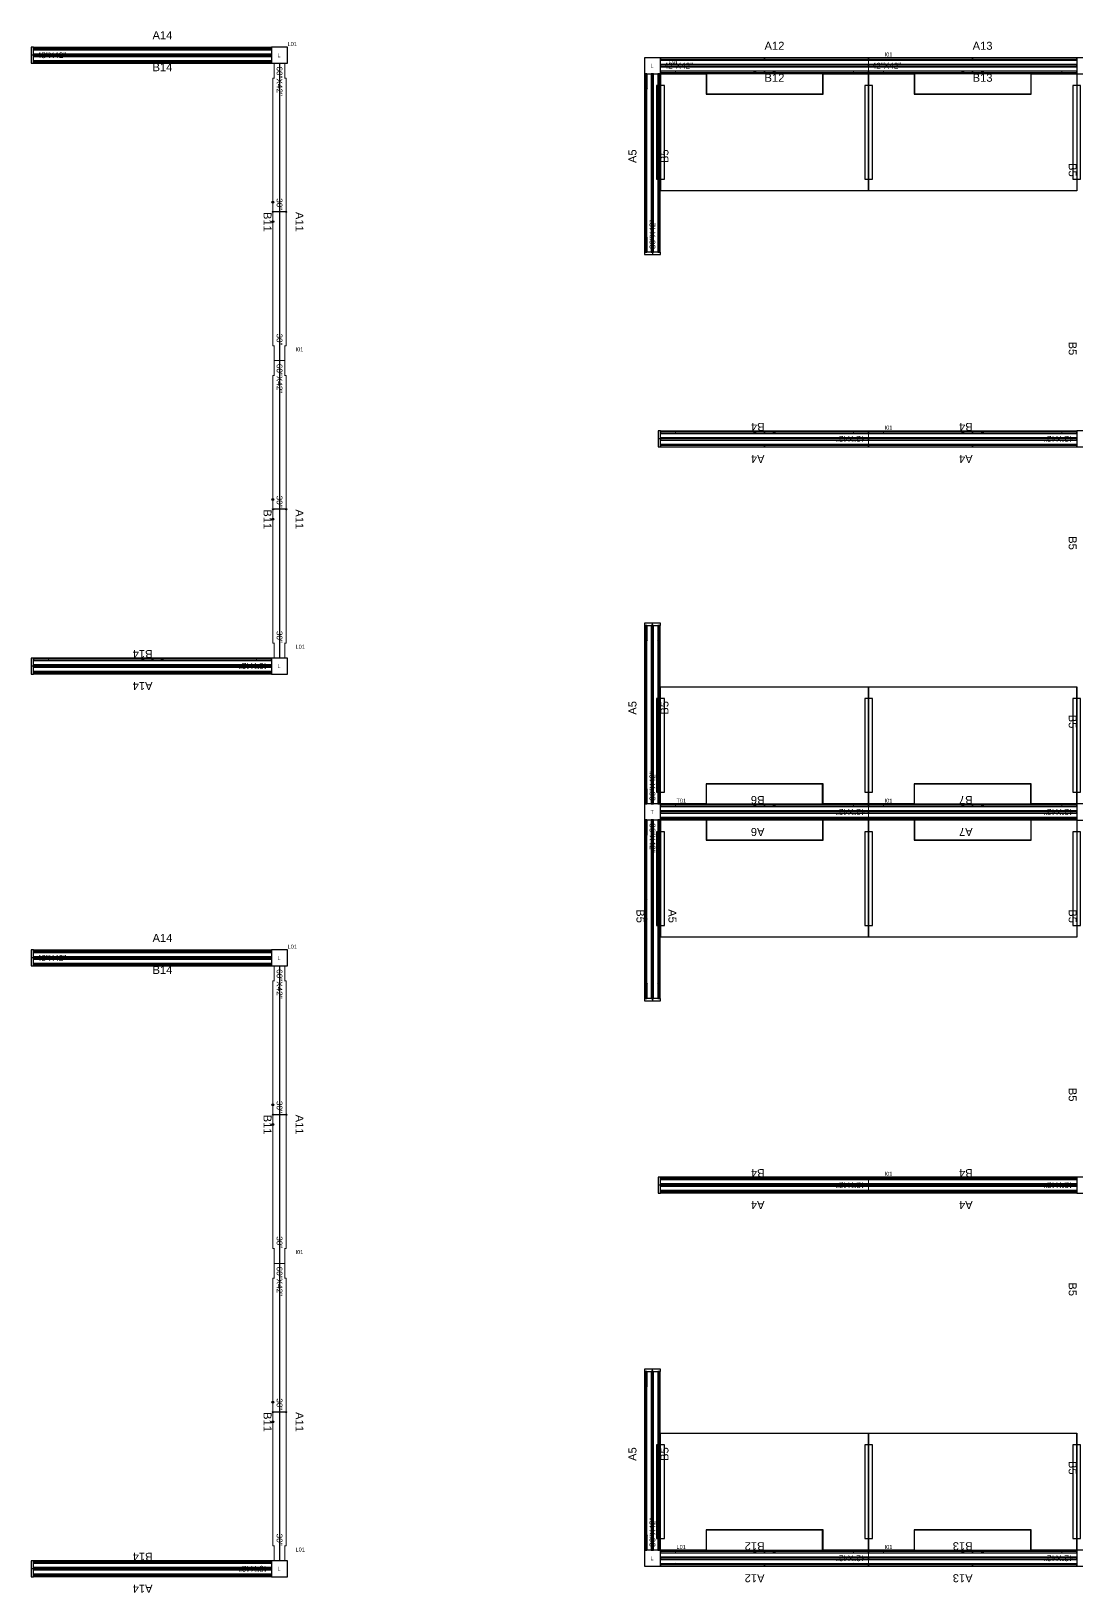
# Model space of a CAD drawing. Header units: millimetres. Extents: x 1390 to 1467.6, y 1790 to 1851.2.
# Drawn here: x 1399.89 to 1405.25, y 1790.05 to 1798.05 of the extents above; entities that cross this region are included whole.
import ezdxf

# ---------------------------------------------------------------- set-up
doc = ezdxf.new("R2010")
doc.units = ezdxf.units.MM
for name, color, linetype in [('DD2D', 7, 'Continuous'), ('DD2D_Geometry', 7, 'Continuous'), ('DDReportes', 7, 'Continuous'), ('ENFASIS NEW', 7, 'Continuous'), ('FLEXIFRONTERAS', 7, 'Continuous'), ('Id Unión', 7, 'Continuous')]:
    doc.layers.add(name, color=color, linetype=linetype)
doc.styles.get("Standard").update_dxf_attribs({"font": 'arial.ttf'})

# ---------------------------------------------------------------- blocks, each defined once
blk = doc.blocks.new('DD40112442AB')
at = {"color": 3}
for p, q in [((0.298, -0.0042), (-0.298, -0.0042)), ((0.298, -0.1107), (-0.298, -0.1107))]:
    blk.add_line(p, q, dxfattribs=at)
blk.add_lwpolyline([(0.3, -0.0067), (0.5335, -0.0067), (0.5335, -0.6067), (-0.5335, -0.6067), (-0.5335, -0.0067), (-0.3, -0.0067), (-0.3, -0.1107), (0.3, -0.1107), (0.3, -0.0067)])
for points in [[(-0.298, -0.0042), (-0.298, -0.1107)], [(0.298, -0.0042), (0.298, -0.1107)]]:
    blk.add_lwpolyline(points, dxfattribs=at)
blk = doc.blocks.new('DD101036422D')
at = {"color": 1, "linetype": 'Continuous', "lineweight": 0}
for p, q in [((0, -0.0255), (0, 0.0255)), ((0.0017, 0.0275), (0.0218, 0.0275)), ((0.002, 0.0275), (0.0215, 0.0275)), ((0.0747, 0.0275), (0.0215, 0.0275)), ((0.0747, 0.0275), (0.075, 0.0275)), ((0.0765, 0.026), (0.0765, 0.0343)), ((0.8385, 0.0343), (0.0765, 0.0343)), ((0.8385, 0.0343), (0.8385, 0.026)), ((0.8403, 0.0275), (0.84, 0.0275)), ((0.8403, 0.0275), (0.8935, 0.0275)), ((0.9133, 0.0275), (0.8932, 0.0275)), ((0.913, 0.0275), (0.8935, 0.0275)), ((0.915, -0.0255), (0.915, 0.0255)), ((0.025, -0.0275), (0.002, -0.0275)), ((0.025, -0.0275), (0.0747, -0.0275)), ((0.0747, -0.0275), (0.075, -0.0275)), ((0.0765, -0.0343), (0.0765, -0.026)), ((0.8385, -0.0343), (0.0765, -0.0343)), ((0.8385, -0.026), (0.8385, -0.0343)), ((0.8403, -0.0275), (0.84, -0.0275)), ((0.89, -0.0275), (0.8403, -0.0275)), ((0.89, -0.0275), (0.913, -0.0275))]:
    blk.add_line(p, q, dxfattribs=at)
at = {"color": 1}
for p, q in [((0.454, 0.0379), (0.461, 0.0308)), ((0.454, 0.0308), (0.461, 0.0379)), ((0.454, -0.0379), (0.461, -0.0308)), ((0.454, -0.0308), (0.461, -0.0379))]:
    blk.add_line(p, q, dxfattribs=at)
for centre in [(0.4075, -0.0343), (0.5075, -0.0343)]:
    blk.add_circle(centre, 0.005, dxfattribs=at)
at = {"color": 1, "linetype": 'Continuous', "lineweight": 0}
for centre, radius, start, end in [((0.002, 0.0255), 0.00203, 90, 180), ((0.075, 0.026), 0.00151, 10.02098, 90), ((0.075, 0.026), 0.00151, 0, 10.02098), ((0.84, 0.026), 0.00151, 90, 169.97902), ((0.84, 0.026), 0.00151, 169.97902, 180), ((0.84, 0.026), 0.00151, 169.97902, 180), ((0.913, 0.0255), 0.00203, 0, 90), ((0.002, -0.0255), 0.00203, 180, 270), ((0.075, -0.026), 0.00151, 270, 349.97902), ((0.075, -0.026), 0.00151, 349.97902, 0), ((0.84, -0.026), 0.00151, 180, 190.02098), ((0.84, -0.026), 0.00151, 180, 190.02098), ((0.84, -0.026), 0.00151, 190.02098, 270), ((0.913, -0.0255), 0.00203, 270, 0)]:
    blk.add_arc(centre, radius, start, end, dxfattribs=at)
at = {"color": 1}
for p in [(0.4575, 0.0343), (0.4575, -0.0343)]:
    blk.add_point(p, dxfattribs=at)
blk.add_text('36"X42"', height=0.03).set_placement((0.0165, -0.0149))
blk = doc.blocks.new('SPACE_DD10103642')
blk.add_blockref('DD101036422D', (0, 0))
blk = doc.blocks.new('DD101042422D')
at = {"color": 1, "linetype": 'Continuous', "lineweight": 0}
for p, q in [((0, -0.0255), (0, 0.0255)), ((0.0017, 0.0275), (0.0218, 0.0275)), ((0.002, 0.0275), (0.0215, 0.0275)), ((0.0747, 0.0275), (0.0215, 0.0275)), ((0.0747, 0.0275), (0.075, 0.0275)), ((0.0765, 0.026), (0.0765, 0.0343)), ((0.9905, 0.0343), (0.0765, 0.0343)), ((0.9905, 0.0343), (0.9905, 0.026)), ((0.9923, 0.0275), (0.992, 0.0275)), ((0.9923, 0.0275), (1.0455, 0.0275)), ((1.0653, 0.0275), (1.0452, 0.0275)), ((1.065, 0.0275), (1.0455, 0.0275)), ((1.067, -0.0255), (1.067, 0.0255)), ((0.025, -0.0275), (0.002, -0.0275)), ((0.025, -0.0275), (0.0747, -0.0275)), ((0.0747, -0.0275), (0.075, -0.0275)), ((0.0765, -0.0343), (0.0765, -0.026)), ((0.9905, -0.0343), (0.0765, -0.0343)), ((0.9905, -0.026), (0.9905, -0.0343)), ((0.9923, -0.0275), (0.992, -0.0275)), ((1.042, -0.0275), (0.9923, -0.0275)), ((1.042, -0.0275), (1.065, -0.0275))]:
    blk.add_line(p, q, dxfattribs=at)
at = {"color": 1}
for p, q in [((0.53, 0.0379), (0.537, 0.0308)), ((0.53, 0.0308), (0.537, 0.0379)), ((0.53, -0.0379), (0.537, -0.0308)), ((0.53, -0.0308), (0.537, -0.0379))]:
    blk.add_line(p, q, dxfattribs=at)
for centre in [(0.4835, -0.0343), (0.5835, -0.0343)]:
    blk.add_circle(centre, 0.005, dxfattribs=at)
at = {"color": 1, "linetype": 'Continuous', "lineweight": 0}
for centre, radius, start, end in [((0.002, 0.0255), 0.00203, 90, 180), ((0.075, 0.026), 0.00151, 10.02098, 90), ((0.075, 0.026), 0.00151, 0, 10.02098), ((0.992, 0.026), 0.00151, 90, 169.97902), ((0.992, 0.026), 0.00151, 169.97902, 180), ((0.992, 0.026), 0.00151, 169.97902, 180), ((1.065, 0.0255), 0.00203, 0, 90), ((0.002, -0.0255), 0.00203, 180, 270), ((0.075, -0.026), 0.00151, 270, 349.97902), ((0.075, -0.026), 0.00151, 349.97902, 0), ((0.992, -0.026), 0.00151, 180, 190.02098), ((0.992, -0.026), 0.00151, 180, 190.02098), ((0.992, -0.026), 0.00151, 190.02098, 270), ((1.065, -0.0255), 0.00203, 270, 0)]:
    blk.add_arc(centre, radius, start, end, dxfattribs=at)
at = {"color": 1}
for p in [(0.5335, 0.0343), (0.5335, -0.0343)]:
    blk.add_point(p, dxfattribs=at)
blk.add_text('42"X42"', height=0.03).set_placement((0.0165, -0.0149))
blk = doc.blocks.new('SPACE_DD10104242')
blk.add_blockref('DD101042422D', (0, 0))
blk = doc.blocks.new('DD101048422D')
at = {"color": 1, "linetype": 'Continuous', "lineweight": 0}
for p, q in [((0, -0.0255), (0, 0.0255)), ((0.0017, 0.0275), (0.0218, 0.0275)), ((0.002, 0.0275), (0.0215, 0.0275)), ((0.0747, 0.0275), (0.0215, 0.0275)), ((0.0747, 0.0275), (0.075, 0.0275)), ((0.0765, 0.026), (0.0765, 0.0343)), ((1.1435, 0.0343), (0.0765, 0.0343)), ((1.1435, 0.0343), (1.1435, 0.026)), ((1.1453, 0.0275), (1.145, 0.0275)), ((1.1453, 0.0275), (1.1985, 0.0275)), ((1.2183, 0.0275), (1.1982, 0.0275)), ((1.218, 0.0275), (1.1985, 0.0275)), ((1.22, -0.0255), (1.22, 0.0255)), ((0.025, -0.0275), (0.002, -0.0275)), ((0.025, -0.0275), (0.0747, -0.0275)), ((0.0747, -0.0275), (0.075, -0.0275)), ((0.0765, -0.0343), (0.0765, -0.026)), ((1.1435, -0.0343), (0.0765, -0.0343)), ((1.1435, -0.026), (1.1435, -0.0343)), ((1.1453, -0.0275), (1.145, -0.0275)), ((1.195, -0.0275), (1.1453, -0.0275)), ((1.195, -0.0275), (1.218, -0.0275))]:
    blk.add_line(p, q, dxfattribs=at)
at = {"color": 1}
for p, q in [((0.6065, 0.0379), (0.6135, 0.0308)), ((0.6065, 0.0308), (0.6135, 0.0379)), ((0.6065, -0.0379), (0.6135, -0.0308)), ((0.6065, -0.0308), (0.6135, -0.0379))]:
    blk.add_line(p, q, dxfattribs=at)
for centre in [(0.56, -0.0343), (0.66, -0.0343)]:
    blk.add_circle(centre, 0.005, dxfattribs=at)
at = {"color": 1, "linetype": 'Continuous', "lineweight": 0}
for centre, radius, start, end in [((0.002, 0.0255), 0.00203, 90, 180), ((0.075, 0.026), 0.00151, 10.02098, 90), ((0.075, 0.026), 0.00151, 0, 10.02098), ((1.145, 0.026), 0.00151, 90, 169.97902), ((1.145, 0.026), 0.00151, 169.97902, 180), ((1.145, 0.026), 0.00151, 169.97902, 180), ((1.218, 0.0255), 0.00203, 0, 90), ((0.002, -0.0255), 0.00203, 180, 270), ((0.075, -0.026), 0.00151, 270, 349.97902), ((0.075, -0.026), 0.00151, 349.97902, 0), ((1.145, -0.026), 0.00151, 180, 190.02098), ((1.145, -0.026), 0.00151, 180, 190.02098), ((1.145, -0.026), 0.00151, 190.02098, 270), ((1.218, -0.0255), 0.00203, 270, 0)]:
    blk.add_arc(centre, radius, start, end, dxfattribs=at)
at = {"color": 1}
for p in [(0.61, 0.0343), (0.61, -0.0343)]:
    blk.add_point(p, dxfattribs=at)
blk.add_text('48"X42"', height=0.03).set_placement((0.0165, -0.0149))
blk = doc.blocks.new('SPACE_DD10104842')
blk.add_blockref('DD101048422D', (0, 0))
blk = doc.blocks.new('DD101060422D')
at = {"color": 1, "linetype": 'Continuous', "lineweight": 0}
for p, q in [((0, -0.0255), (0, 0.0255)), ((0.0017, 0.0275), (0.0218, 0.0275)), ((0.002, 0.0275), (0.0215, 0.0275)), ((0.0747, 0.0275), (0.0215, 0.0275)), ((0.0747, 0.0275), (0.075, 0.0275)), ((0.0765, 0.026), (0.0765, 0.0343)), ((1.4475, 0.0343), (0.0765, 0.0343)), ((1.4475, 0.0343), (1.4475, 0.026)), ((1.4493, 0.0275), (1.449, 0.0275)), ((1.4493, 0.0275), (1.5025, 0.0275)), ((1.5223, 0.0275), (1.5022, 0.0275)), ((1.522, 0.0275), (1.5025, 0.0275)), ((1.524, -0.0255), (1.524, 0.0255)), ((0.025, -0.0275), (0.002, -0.0275)), ((0.025, -0.0275), (0.0747, -0.0275)), ((0.0747, -0.0275), (0.075, -0.0275)), ((0.0765, -0.0343), (0.0765, -0.026)), ((1.4475, -0.0343), (0.0765, -0.0343)), ((1.4475, -0.026), (1.4475, -0.0343)), ((1.4493, -0.0275), (1.449, -0.0275)), ((1.499, -0.0275), (1.4493, -0.0275)), ((1.499, -0.0275), (1.522, -0.0275))]:
    blk.add_line(p, q, dxfattribs=at)
at = {"color": 1}
for p, q in [((0.7585, 0.0379), (0.7655, 0.0308)), ((0.7585, 0.0308), (0.7655, 0.0379)), ((0.762, 0.0343), (0.762, -0.0343)), ((0.7585, -0.0379), (0.7655, -0.0308)), ((0.7585, -0.0308), (0.7655, -0.0379))]:
    blk.add_line(p, q, dxfattribs=at)
for centre in [(0.712, -0.0343), (0.812, -0.0343)]:
    blk.add_circle(centre, 0.005, dxfattribs=at)
at = {"color": 1, "linetype": 'Continuous', "lineweight": 0}
for centre, radius, start, end in [((0.002, 0.0255), 0.00203, 90, 180), ((0.075, 0.026), 0.00151, 10.02098, 90), ((0.075, 0.026), 0.00151, 0, 10.02098), ((1.449, 0.026), 0.00151, 90, 169.97902), ((1.449, 0.026), 0.00151, 169.97902, 180), ((1.449, 0.026), 0.00151, 169.97902, 180), ((1.522, 0.0255), 0.00203, 0, 90), ((0.002, -0.0255), 0.00203, 180, 270), ((0.075, -0.026), 0.00151, 270, 349.97902), ((0.075, -0.026), 0.00151, 349.97902, 0), ((1.449, -0.026), 0.00151, 180, 190.02098), ((1.449, -0.026), 0.00151, 180, 190.02098), ((1.449, -0.026), 0.00151, 190.02098, 270), ((1.522, -0.0255), 0.00203, 270, 0)]:
    blk.add_arc(centre, radius, start, end, dxfattribs=at)
at = {"color": 1}
for p in [(0.762, 0.0343), (0.762, -0.0343)]:
    blk.add_point(p, dxfattribs=at)
for s, p in [('60"X42"', (0.0165, -0.0149)), ('30"', (0.6916, -0.0149)), ('30"', (1.3849, -0.0149))]:
    blk.add_text(s, height=0.03).set_placement(p)
blk = doc.blocks.new('SPACE_DD10106042')
blk.add_blockref('DD101060422D', (0, 0))
blk = doc.blocks.new('DD3021422D')
for p, q in [((0, 0.041), (0, -0.041)), ((0.012, 0.041), (0, 0.041)), ((0.012, -0.041), (0.012, 0.041)), ((0, -0.041), (0.012, -0.041))]:
    blk.add_line(p, q)
blk = doc.blocks.new('SPACE_DD302142')
blk.add_blockref('DD3021422D', (0, 0))

msp = doc.modelspace()

# ---------------------------------------------------------------- linework, layer by layer
at = {"layer": 'DD2D'}
for p, q in [((1399.9053, 1797.9291), (1399.8933, 1797.9291)), ((1399.9053, 1797.9634), (1401.1253, 1797.9634)), ((1399.9053, 1797.9291), (1401.1253, 1797.9291)), ((1399.9053, 1797.9291), (1401.1253, 1797.9291)), ((1401.1253, 1797.9291), (1401.1254, 1797.9291)), ((1399.9053, 1797.8948), (1401.1253, 1797.8948)), ((1401.1663, 1797.8881), (1401.1663, 1796.3641)), ((1403.0441, 1796.9191), (1403.0441, 1797.8341)), ((1403.0784, 1797.8341), (1403.0784, 1797.8342)), ((1403.0784, 1796.9191), (1403.0784, 1797.8341)), ((1403.0784, 1796.9191), (1403.0784, 1797.8341)), ((1403.1127, 1796.9191), (1403.1127, 1797.8341)), ((1403.1194, 1797.9094), (1404.1864, 1797.9094)), ((1403.1194, 1797.8751), (1404.1864, 1797.8751)), ((1403.1194, 1797.8751), (1404.1864, 1797.8751)), ((1403.1194, 1797.8408), (1404.1864, 1797.8408)), ((1404.1864, 1797.9094), (1405.2534, 1797.9094)), ((1404.1864, 1797.8751), (1404.1865, 1797.8751)), ((1404.1864, 1797.8751), (1405.2534, 1797.8751)), ((1404.1864, 1797.8751), (1405.2534, 1797.8751)), ((1404.1864, 1797.8408), (1405.2534, 1797.8408)), ((1405.2534, 1797.8751), (1405.2535, 1797.8751)), ((1403.0784, 1796.9191), (1403.0784, 1796.9071)), ((1401.1663, 1796.3641), (1401.1663, 1796.364)), ((1401.1663, 1796.3641), (1401.1663, 1794.8401)), ((1404.1864, 1795.9974), (1403.1194, 1795.9974)), ((1405.2534, 1795.9974), (1404.1864, 1795.9974)), ((1403.1194, 1795.9631), (1403.1074, 1795.9631)), ((1404.1864, 1795.9631), (1403.1194, 1795.9631)), ((1404.1864, 1795.9631), (1403.1194, 1795.9631)), ((1404.1864, 1795.9288), (1403.1194, 1795.9288)), ((1404.1864, 1795.9631), (1404.1863, 1795.9631)), ((1405.2534, 1795.9631), (1404.1864, 1795.9631)), ((1405.2534, 1795.9631), (1404.1864, 1795.9631)), ((1405.2534, 1795.9288), (1404.1864, 1795.9288)), ((1403.0441, 1794.0921), (1403.0441, 1795.0071)), ((1403.0784, 1795.0071), (1403.0784, 1795.0191)), ((1403.0784, 1794.0921), (1403.0784, 1795.0071)), ((1403.0784, 1794.0921), (1403.0784, 1795.0071)), ((1403.1127, 1794.0921), (1403.1127, 1795.0071)), ((1399.9053, 1794.7991), (1399.8933, 1794.7991)), ((1401.1253, 1794.8334), (1399.9053, 1794.8334)), ((1401.1253, 1794.7991), (1399.9053, 1794.7991)), ((1401.1253, 1794.7991), (1399.9053, 1794.7991)), ((1401.1663, 1794.8401), (1401.1663, 1794.84)), ((1401.1253, 1794.7648), (1399.9053, 1794.7648)), ((1404.1864, 1794.0854), (1403.1194, 1794.0854)), ((1405.2534, 1794.0854), (1404.1864, 1794.0854)), ((1403.0441, 1794.0101), (1403.0441, 1793.0951)), ((1403.0784, 1794.0101), (1403.0784, 1793.0951)), ((1403.0784, 1794.0101), (1403.0784, 1793.0951)), ((1403.1127, 1794.0101), (1403.1127, 1793.0951)), ((1403.1194, 1794.0511), (1403.1193, 1794.0511)), ((1404.1864, 1794.0511), (1403.1194, 1794.0511)), ((1404.1864, 1794.0511), (1403.1194, 1794.0511)), ((1404.1864, 1794.0168), (1403.1194, 1794.0168)), ((1404.1864, 1794.0511), (1404.1863, 1794.0511)), ((1405.2534, 1794.0511), (1404.1864, 1794.0511)), ((1405.2534, 1794.0511), (1404.1864, 1794.0511)), ((1405.2534, 1794.0168), (1404.1864, 1794.0168)), ((1399.9053, 1793.303), (1399.8933, 1793.303)), ((1399.9053, 1793.3373), (1401.1253, 1793.3373)), ((1399.9053, 1793.303), (1401.1253, 1793.303)), ((1399.9053, 1793.303), (1401.1253, 1793.303)), ((1401.1253, 1793.303), (1401.1254, 1793.303)), ((1399.9053, 1793.2687), (1401.1253, 1793.2687)), ((1401.1663, 1793.262), (1401.1663, 1791.738)), ((1403.0784, 1793.0951), (1403.0784, 1793.0831)), ((1404.1864, 1792.1734), (1403.1194, 1792.1734)), ((1405.2534, 1792.1734), (1404.1864, 1792.1734)), ((1403.1194, 1792.1391), (1403.1074, 1792.1391)), ((1404.1864, 1792.1391), (1403.1194, 1792.1391)), ((1404.1864, 1792.1391), (1403.1194, 1792.1391)), ((1404.1864, 1792.1048), (1403.1194, 1792.1048)), ((1404.1864, 1792.1391), (1404.1863, 1792.1391)), ((1405.2534, 1792.1391), (1404.1864, 1792.1391)), ((1405.2534, 1792.1391), (1404.1864, 1792.1391)), ((1405.2534, 1792.1048), (1404.1864, 1792.1048)), ((1401.1663, 1791.738), (1401.1663, 1791.7379)), ((1401.1663, 1791.738), (1401.1663, 1790.214)), ((1403.0784, 1791.1831), (1403.0784, 1791.1951)), ((1403.0441, 1790.2681), (1403.0441, 1791.1831)), ((1403.0784, 1790.2681), (1403.0784, 1791.1831)), ((1403.0784, 1790.2681), (1403.0784, 1791.1831)), ((1403.1127, 1790.2681), (1403.1127, 1791.1831)), ((1404.1864, 1790.2614), (1403.1194, 1790.2614)), ((1405.2534, 1790.2614), (1404.1864, 1790.2614)), ((1399.9053, 1790.173), (1399.8933, 1790.173)), ((1401.1253, 1790.2073), (1399.9053, 1790.2073)), ((1401.1253, 1790.173), (1399.9053, 1790.173)), ((1401.1253, 1790.173), (1399.9053, 1790.173)), ((1401.1663, 1790.214), (1401.1663, 1790.2139)), ((1403.1194, 1790.2271), (1403.1193, 1790.2271)), ((1404.1864, 1790.2271), (1403.1194, 1790.2271)), ((1404.1864, 1790.2271), (1403.1194, 1790.2271)), ((1404.1864, 1790.1928), (1403.1194, 1790.1928)), ((1404.1864, 1790.2271), (1404.1863, 1790.2271)), ((1405.2534, 1790.2271), (1404.1864, 1790.2271)), ((1405.2534, 1790.2271), (1404.1864, 1790.2271)), ((1405.2534, 1790.1928), (1404.1864, 1790.1928)), ((1401.1253, 1790.1387), (1399.9053, 1790.1387))]:
    msp.add_line(p, q, dxfattribs=at)
at = {"layer": 'DD2D_Geometry'}
for points in [[(1399.9053, 1797.9574), (1401.1253, 1797.9574), (1401.1253, 1797.9694), (1399.9053, 1797.9694)], [(1399.9053, 1797.9231), (1401.1253, 1797.9231), (1401.1253, 1797.9351), (1399.9053, 1797.9351)], [(1401.1253, 1797.8881), (1401.2074, 1797.8881), (1401.2074, 1797.9701), (1401.1253, 1797.9701)], [(1403.1194, 1797.8341), (1403.1194, 1797.9162), (1403.0374, 1797.9162), (1403.0374, 1797.8341)], [(1403.1194, 1797.9034), (1404.1864, 1797.9034), (1404.1864, 1797.9154), (1403.1194, 1797.9154)], [(1404.1864, 1797.9034), (1405.2534, 1797.9034), (1405.2534, 1797.9154), (1404.1864, 1797.9154)], [(1405.2534, 1797.8341), (1405.3355, 1797.8341), (1405.3355, 1797.9161), (1405.2534, 1797.9161)], [(1399.9053, 1797.8888), (1401.1253, 1797.8888), (1401.1253, 1797.9008), (1399.9053, 1797.9008)], [(1403.0501, 1796.9191), (1403.0501, 1797.8341), (1403.0381, 1797.8341), (1403.0381, 1796.9191)], [(1403.0844, 1796.9191), (1403.0844, 1797.8341), (1403.0724, 1797.8341), (1403.0724, 1796.9191)], [(1403.1187, 1796.9191), (1403.1187, 1797.8341), (1403.1067, 1797.8341), (1403.1067, 1796.9191)], [(1403.1194, 1797.8691), (1404.1864, 1797.8691), (1404.1864, 1797.8811), (1403.1194, 1797.8811)], [(1403.1194, 1797.8348), (1404.1864, 1797.8348), (1404.1864, 1797.8468), (1403.1194, 1797.8468)], [(1404.1864, 1797.8691), (1405.2534, 1797.8691), (1405.2534, 1797.8811), (1404.1864, 1797.8811)], [(1404.1864, 1797.8751), (1404.1865, 1797.8751), (1404.1865, 1797.8751), (1404.1864, 1797.8751)], [(1404.1864, 1797.8348), (1405.2534, 1797.8348), (1405.2534, 1797.8468), (1404.1864, 1797.8468)], [(1401.1663, 1796.364), (1401.1663, 1796.364), (1401.1663, 1796.3641), (1401.1663, 1796.3641)], [(1404.1864, 1796.0034), (1403.1194, 1796.0034), (1403.1194, 1795.9914), (1404.1864, 1795.9914)], [(1405.2534, 1796.0034), (1404.1864, 1796.0034), (1404.1864, 1795.9914), (1405.2534, 1795.9914)], [(1405.2534, 1796.0041), (1405.2534, 1795.922), (1405.3354, 1795.922), (1405.3354, 1796.0041)], [(1404.1864, 1795.9691), (1403.1194, 1795.9691), (1403.1194, 1795.9571), (1404.1864, 1795.9571)], [(1404.1864, 1795.9348), (1403.1194, 1795.9348), (1403.1194, 1795.9228), (1404.1864, 1795.9228)], [(1404.1863, 1795.9631), (1404.1864, 1795.9631), (1404.1864, 1795.9631), (1404.1863, 1795.9631)], [(1405.2534, 1795.9691), (1404.1864, 1795.9691), (1404.1864, 1795.9571), (1405.2534, 1795.9571)], [(1405.2534, 1795.9348), (1404.1864, 1795.9348), (1404.1864, 1795.9228), (1405.2534, 1795.9228)], [(1403.0501, 1794.0921), (1403.0501, 1795.0071), (1403.0381, 1795.0071), (1403.0381, 1794.0921)], [(1403.0844, 1794.0921), (1403.0844, 1795.0071), (1403.0724, 1795.0071), (1403.0724, 1794.0921)], [(1403.1187, 1794.0921), (1403.1187, 1795.0071), (1403.1067, 1795.0071), (1403.1067, 1794.0921)], [(1401.1253, 1794.8394), (1399.9053, 1794.8394), (1399.9053, 1794.8274), (1401.1253, 1794.8274)], [(1401.1253, 1794.8051), (1399.9053, 1794.8051), (1399.9053, 1794.7931), (1401.1253, 1794.7931)], [(1401.1253, 1794.8401), (1401.1253, 1794.758), (1401.2073, 1794.758), (1401.2073, 1794.8401)], [(1401.1253, 1794.7708), (1399.9053, 1794.7708), (1399.9053, 1794.7588), (1401.1253, 1794.7588)], [(1403.1194, 1794.0921), (1403.0373, 1794.0921), (1403.0373, 1794.0101), (1403.1194, 1794.0101)], [(1404.1864, 1794.0914), (1403.1194, 1794.0914), (1403.1194, 1794.0794), (1404.1864, 1794.0794)], [(1405.2534, 1794.0914), (1404.1864, 1794.0914), (1404.1864, 1794.0794), (1405.2534, 1794.0794)], [(1405.2534, 1794.0921), (1405.2534, 1794.01), (1405.3354, 1794.01), (1405.3354, 1794.0921)], [(1403.0381, 1794.0101), (1403.0381, 1793.0951), (1403.0501, 1793.0951), (1403.0501, 1794.0101)], [(1403.0724, 1794.0101), (1403.0724, 1793.0951), (1403.0844, 1793.0951), (1403.0844, 1794.0101)], [(1403.1067, 1794.0101), (1403.1067, 1793.0951), (1403.1187, 1793.0951), (1403.1187, 1794.0101)], [(1404.1864, 1794.0571), (1403.1194, 1794.0571), (1403.1194, 1794.0451), (1404.1864, 1794.0451)], [(1404.1864, 1794.0228), (1403.1194, 1794.0228), (1403.1194, 1794.0108), (1404.1864, 1794.0108)], [(1404.1863, 1794.0511), (1404.1864, 1794.0511), (1404.1864, 1794.0511), (1404.1863, 1794.0511)], [(1405.2534, 1794.0571), (1404.1864, 1794.0571), (1404.1864, 1794.0451), (1405.2534, 1794.0451)], [(1405.2534, 1794.0228), (1404.1864, 1794.0228), (1404.1864, 1794.0108), (1405.2534, 1794.0108)], [(1399.9053, 1793.3313), (1401.1253, 1793.3313), (1401.1253, 1793.3433), (1399.9053, 1793.3433)], [(1399.9053, 1793.297), (1401.1253, 1793.297), (1401.1253, 1793.309), (1399.9053, 1793.309)], [(1399.9053, 1793.2627), (1401.1253, 1793.2627), (1401.1253, 1793.2747), (1399.9053, 1793.2747)], [(1401.1253, 1793.262), (1401.2074, 1793.262), (1401.2074, 1793.344), (1401.1253, 1793.344)], [(1404.1864, 1792.1794), (1403.1194, 1792.1794), (1403.1194, 1792.1674), (1404.1864, 1792.1674)], [(1405.2534, 1792.1794), (1404.1864, 1792.1794), (1404.1864, 1792.1674), (1405.2534, 1792.1674)], [(1405.2534, 1792.1801), (1405.2534, 1792.098), (1405.3354, 1792.098), (1405.3354, 1792.1801)], [(1404.1864, 1792.1451), (1403.1194, 1792.1451), (1403.1194, 1792.1331), (1404.1864, 1792.1331)], [(1404.1864, 1792.1108), (1403.1194, 1792.1108), (1403.1194, 1792.0988), (1404.1864, 1792.0988)], [(1404.1863, 1792.1391), (1404.1864, 1792.1391), (1404.1864, 1792.1391), (1404.1863, 1792.1391)], [(1405.2534, 1792.1451), (1404.1864, 1792.1451), (1404.1864, 1792.1331), (1405.2534, 1792.1331)], [(1405.2534, 1792.1108), (1404.1864, 1792.1108), (1404.1864, 1792.0988), (1405.2534, 1792.0988)], [(1401.1663, 1791.7379), (1401.1663, 1791.7379), (1401.1663, 1791.738), (1401.1663, 1791.738)], [(1403.0501, 1790.2681), (1403.0501, 1791.1831), (1403.0381, 1791.1831), (1403.0381, 1790.2681)], [(1403.0844, 1790.2681), (1403.0844, 1791.1831), (1403.0724, 1791.1831), (1403.0724, 1790.2681)], [(1403.1187, 1790.2681), (1403.1187, 1791.1831), (1403.1067, 1791.1831), (1403.1067, 1790.2681)], [(1403.1194, 1790.2681), (1403.0373, 1790.2681), (1403.0373, 1790.1861), (1403.1194, 1790.1861)], [(1404.1864, 1790.2674), (1403.1194, 1790.2674), (1403.1194, 1790.2554), (1404.1864, 1790.2554)], [(1404.1864, 1790.2331), (1403.1194, 1790.2331), (1403.1194, 1790.2211), (1404.1864, 1790.2211)], [(1405.2534, 1790.2674), (1404.1864, 1790.2674), (1404.1864, 1790.2554), (1405.2534, 1790.2554)], [(1405.2534, 1790.2331), (1404.1864, 1790.2331), (1404.1864, 1790.2211), (1405.2534, 1790.2211)], [(1405.2534, 1790.2681), (1405.2534, 1790.186), (1405.3354, 1790.186), (1405.3354, 1790.2681)], [(1401.1253, 1790.2133), (1399.9053, 1790.2133), (1399.9053, 1790.2013), (1401.1253, 1790.2013)], [(1401.1253, 1790.179), (1399.9053, 1790.179), (1399.9053, 1790.167), (1401.1253, 1790.167)], [(1401.1253, 1790.214), (1401.1253, 1790.1319), (1401.2073, 1790.1319), (1401.2073, 1790.214)], [(1404.1864, 1790.1988), (1403.1194, 1790.1988), (1403.1194, 1790.1868), (1404.1864, 1790.1868)], [(1404.1863, 1790.2271), (1404.1864, 1790.2271), (1404.1864, 1790.2271), (1404.1863, 1790.2271)], [(1405.2534, 1790.1988), (1404.1864, 1790.1988), (1404.1864, 1790.1868), (1405.2534, 1790.1868)], [(1401.1253, 1790.1447), (1399.9053, 1790.1447), (1399.9053, 1790.1327), (1401.1253, 1790.1327)]]:
    msp.add_lwpolyline(points, close=True, dxfattribs=at)
at = {"layer": 'FLEXIFRONTERAS', "color": 2}
for p, q in [((1403.1195, 1797.834), (1403.1195, 1797.234)), ((1403.1195, 1797.834), (1403.1195, 1797.234)), ((1404.1865, 1797.8341), (1404.1865, 1797.2341)), ((1404.1865, 1794.0921), (1404.1865, 1794.6921)), ((1405.2534, 1794.0921), (1405.2534, 1794.6921)), ((1405.2534, 1794.0921), (1405.2534, 1794.6921)), ((1403.1195, 1794.0101), (1403.1195, 1793.4101)), ((1403.1195, 1794.0101), (1403.1195, 1793.4101)), ((1404.1864, 1794.0101), (1404.1864, 1793.4101)), ((1404.1864, 1790.2681), (1404.1864, 1790.8681)), ((1405.2534, 1790.2681), (1405.2534, 1790.8681)), ((1405.2534, 1790.2681), (1405.2534, 1790.8681))]:
    msp.add_line(p, q, dxfattribs=at)
at = {"layer": 'FLEXIFRONTERAS', "color": 4}
for p, q in [((1404.1865, 1797.834), (1404.1865, 1797.234)), ((1404.1865, 1797.834), (1404.1865, 1797.234)), ((1405.2535, 1797.8341), (1405.2535, 1797.2341)), ((1403.1195, 1794.0921), (1403.1195, 1794.6921)), ((1404.1864, 1794.0921), (1404.1864, 1794.6921)), ((1404.1864, 1794.0921), (1404.1864, 1794.6921)), ((1404.1865, 1794.0101), (1404.1865, 1793.4101)), ((1404.1865, 1794.0101), (1404.1865, 1793.4101)), ((1405.2534, 1794.0101), (1405.2534, 1793.4101)), ((1403.1194, 1790.2681), (1403.1194, 1790.8681)), ((1404.1864, 1790.2681), (1404.1864, 1790.8681)), ((1404.1864, 1790.2681), (1404.1864, 1790.8681))]:
    msp.add_line(p, q, dxfattribs=at)
at = {"layer": 'FLEXIFRONTERAS', "color": 2}
for points in [[(1403.0995, 1797.294), (1403.1395, 1797.294), (1403.1395, 1797.774), (1403.0995, 1797.774), (1403.0995, 1797.294)], [(1404.1664, 1797.294), (1404.2064, 1797.294), (1404.2064, 1797.7741), (1404.1664, 1797.7741), (1404.1664, 1797.294)], [(1405.2335, 1797.294), (1405.2735, 1797.294), (1405.2735, 1797.7741), (1405.2335, 1797.7741), (1405.2335, 1797.294)], [(1403.0995, 1794.1521), (1403.1395, 1794.1521), (1403.1395, 1794.632), (1403.0995, 1794.632), (1403.0995, 1794.1521)], [(1404.1664, 1794.1521), (1404.2064, 1794.1521), (1404.2064, 1794.632), (1404.1664, 1794.632), (1404.1664, 1794.1521)], [(1405.2335, 1794.1521), (1405.2735, 1794.1521), (1405.2735, 1794.632), (1405.2335, 1794.632), (1405.2335, 1794.1521)], [(1403.0995, 1793.4701), (1403.1395, 1793.4701), (1403.1395, 1793.95), (1403.0995, 1793.95), (1403.0995, 1793.4701)], [(1404.1664, 1793.4701), (1404.2064, 1793.4701), (1404.2064, 1793.95), (1404.1664, 1793.95), (1404.1664, 1793.4701)], [(1405.2335, 1793.4701), (1405.2735, 1793.4701), (1405.2735, 1793.95), (1405.2335, 1793.95), (1405.2335, 1793.4701)], [(1403.0994, 1790.3281), (1403.1394, 1790.3281), (1403.1394, 1790.8081), (1403.0994, 1790.8081), (1403.0994, 1790.3281)], [(1404.1664, 1790.3281), (1404.2064, 1790.3281), (1404.2064, 1790.8081), (1404.1664, 1790.8081), (1404.1664, 1790.3281)], [(1405.2335, 1790.3281), (1405.2735, 1790.3281), (1405.2735, 1790.8081), (1405.2335, 1790.8081), (1405.2335, 1790.3281)]]:
    msp.add_lwpolyline(points, dxfattribs=at)

# ---------------------------------------------------------------- block references
at = {"layer": 'DD2D_Geometry'}
for name, p, rotation in [('SPACE_DD302142', (1399.9053, 1797.9291), 180), ('SPACE_DD10106042', (1401.1663, 1797.8881), 270), ('SPACE_DD10103642', (1403.0784, 1796.9191), 90), ('SPACE_DD302142', (1403.0784, 1796.9191), 270), ('SPACE_DD10106042', (1401.1663, 1796.3641), 270), ('SPACE_DD302142', (1403.1194, 1795.9631), 180), ('SPACE_DD10104242', (1404.1864, 1795.9631), 180), ('SPACE_DD10104242', (1405.2534, 1795.9631), 180), ('SPACE_DD302142', (1403.0784, 1795.0071), 90), ('SPACE_DD10103642', (1403.0784, 1794.0921), 90), ('SPACE_DD302142', (1399.9053, 1794.7991), 180), ('SPACE_DD10104842', (1401.1253, 1794.7991), 180), ('SPACE_DD10104242', (1404.1864, 1794.0511), 180), ('SPACE_DD10104242', (1405.2534, 1794.0511), 180), ('SPACE_DD10103642', (1403.0784, 1794.0101), 270), ('SPACE_DD302142', (1399.9053, 1793.303), 180), ('SPACE_DD10106042', (1401.1663, 1793.262), 270), ('SPACE_DD302142', (1403.0784, 1793.0951), 270), ('SPACE_DD302142', (1403.1194, 1792.1391), 180), ('SPACE_DD10104242', (1404.1864, 1792.1391), 180), ('SPACE_DD10104242', (1405.2534, 1792.1391), 180), ('SPACE_DD10106042', (1401.1663, 1791.738), 270), ('SPACE_DD302142', (1403.0784, 1791.1831), 90), ('SPACE_DD10103642', (1403.0784, 1790.2681), 90), ('SPACE_DD10104242', (1404.1864, 1790.2271), 180), ('SPACE_DD10104242', (1405.2534, 1790.2271), 180), ('SPACE_DD302142', (1399.9053, 1790.173), 180), ('SPACE_DD10104842', (1401.1253, 1790.173), 180)]:
    msp.add_blockref(name, p, dxfattribs=dict(at, rotation=rotation))
for name, p in [('SPACE_DD10104842', (1399.9053, 1797.9291)), ('SPACE_DD10104242', (1403.1194, 1797.8751)), ('SPACE_DD10104242', (1404.1864, 1797.8751)), ('SPACE_DD10104842', (1399.9053, 1793.303))]:
    msp.add_blockref(name, p, dxfattribs=at)
at = {"layer": 'ENFASIS NEW'}
for p in [(1403.653, 1797.8407), (1404.72, 1797.8408), (1403.653, 1794.0168), (1404.7199, 1794.0168)]:
    msp.add_blockref('DD40112442AB', p, dxfattribs=at)
at = {"layer": 'ENFASIS NEW', "rotation": 180}
for p in [(1403.653, 1794.0854), (1404.7199, 1794.0854), (1403.6529, 1790.2614), (1404.7199, 1790.2614)]:
    msp.add_blockref('DD40112442AB', p, dxfattribs=at)

# ---------------------------------------------------------------- texts
at = {"layer": 'DD2D_Geometry'}
for s, p in [('L', (1401.1561, 1797.9188)), ('L', (1403.0682, 1797.8648)), ('L', (1401.1561, 1794.7888)), ('T', (1403.0682, 1794.0408)), ('L', (1401.1561, 1793.2927)), ('L', (1403.0682, 1790.2168)), ('L', (1401.1561, 1790.1627))]:
    msp.add_text(s, height=0.0205, dxfattribs=at).set_placement(p)
at = {"layer": 'DDReportes'}
for s, p in [('A14', (1400.5153, 1798.0111)), ('A12', (1403.6529, 1797.9571)), ('A13', (1404.7199, 1797.9571)), ('B14', (1400.5153, 1797.8471)), ('B12', (1403.6529, 1797.7931)), ('B13', (1404.7199, 1797.7931)), ('A14', (1400.5153, 1793.385)), ('B14', (1400.5153, 1793.221))]:
    msp.add_text(s, height=0.041, dxfattribs=at).set_placement(p)
for s, rotation, p in [('A5', 90, (1402.9964, 1797.3766)), ('B5', 90, (1403.1604, 1797.3766)), ('B5', 270, (1405.2124, 1797.3766)), ('B11', 270, (1401.0843, 1797.1261)), ('A11', 270, (1401.2483, 1797.1261)), ('B5', 270, (1405.2124, 1796.4616)), ('B4', 180, (1403.6529, 1796.0451)), ('B4', 180, (1404.7199, 1796.0451)), ('A4', 180, (1403.6529, 1795.8811)), ('A4', 180, (1404.7199, 1795.8811)), ('B11', 270, (1401.0843, 1795.6021)), ('A11', 270, (1401.2483, 1795.6021)), ('B5', 270, (1405.2124, 1795.4646)), ('B14', 180, (1400.5153, 1794.8811)), ('A14', 180, (1400.5153, 1794.7171)), ('A5', 90, (1402.9964, 1794.5496)), ('B5', 90, (1403.1604, 1794.5496)), ('B5', 270, (1405.2124, 1794.5496)), ('B6', 180, (1403.6529, 1794.1331)), ('B7', 180, (1404.7199, 1794.1331)), ('A6', 180, (1403.6529, 1793.9691)), ('A7', 180, (1404.7199, 1793.9691)), ('B5', 270, (1402.9964, 1793.5526)), ('A5', 270, (1403.1604, 1793.5526)), ('B5', 270, (1405.2124, 1793.5526)), ('B5', 270, (1405.2124, 1792.6376)), ('B11', 270, (1401.0843, 1792.5)), ('A11', 270, (1401.2483, 1792.5)), ('B4', 180, (1403.6529, 1792.2211)), ('B4', 180, (1404.7199, 1792.2211)), ('A4', 180, (1403.6529, 1792.0571)), ('A4', 180, (1404.7199, 1792.0571)), ('B5', 270, (1405.2124, 1791.6406)), ('B11', 270, (1401.0843, 1790.976)), ('A11', 270, (1401.2483, 1790.976)), ('A5', 90, (1402.9964, 1790.7256)), ('B5', 90, (1403.1604, 1790.7256)), ('B5', 270, (1405.2124, 1790.7256)), ('B14', 180, (1400.5153, 1790.255)), ('B12', 180, (1403.6529, 1790.3091)), ('B13', 180, (1404.7199, 1790.3091)), ('A14', 180, (1400.5153, 1790.091)), ('A12', 180, (1403.6529, 1790.1451)), ('A13', 180, (1404.7199, 1790.1451))]:
    msp.add_text(s, height=0.041, rotation=rotation, dxfattribs=at).set_placement(p)
at = {"layer": 'Id Unión'}
for s, p in [('L01', (1401.2077, 1797.9766)), ('I01', (1404.2688, 1797.9226)), ('L01', (1403.1607, 1797.8816)), ('I01', (1401.2486, 1796.4115)), ('I01', (1404.2687, 1796.0106)), ('L01', (1401.2486, 1794.8875)), ('T01', (1403.2017, 1794.0986)), ('I01', (1404.2687, 1794.0986)), ('L01', (1401.2077, 1793.3505)), ('I01', (1404.2687, 1792.1866)), ('I01', (1401.2486, 1791.7854)), ('L01', (1401.2486, 1790.2614)), ('L01', (1403.2017, 1790.2746)), ('I01', (1404.2687, 1790.2746))]:
    msp.add_text(s, height=0.0205, dxfattribs=at).set_placement(p)

doc.saveas('drawing.dxf')
